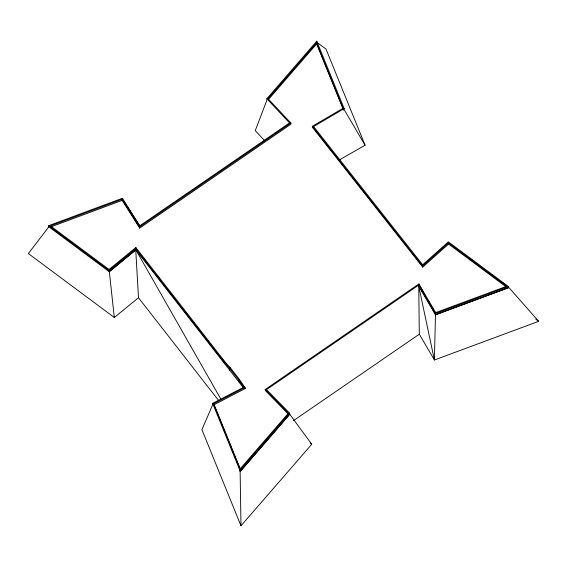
<?xml version="1.0" encoding="UTF-8"?>
<svg xmlns="http://www.w3.org/2000/svg" width="567" height="567" viewBox="0 0 567 567"><rect width="100%" height="100%" fill="white"/><g stroke="black" fill="none" stroke-linecap="round" stroke-linejoin="round"><path stroke-width="0.85" d="M435.484 314.869L434.393 360.002L538.65 321.333L508.968 287.611L435.484 314.869L418.758 286.229L418.588 285.173L266.518 389.628L289.581 413.166L289.751 414.229L311.744 444.252L240.989 525.815L201.923 429.666L212.816 404.42L212.639 403.357L244.462 386.843L244.994 387.523L245.164 388.579L213.929 404.781L240.032 469.022M264.711 140.708L255.256 130.637L267.022 99.792L266.851 98.729L316.776 41.185L316.925 42.39L326.011 49.081L365.077 145.223L339.201 160M266.851 98.729L289.546 122.919L139.766 225.808L122.422 198.259L48.705 225.68L48.882 226.736L28.35 253.555L114.307 317.485L138.483 297.71L135.676 248.778L109.055 270.558L109.225 271.621L135.846 249.841L243.321 387.665M289.751 414.229L240.132 471.652L240.989 525.815M316.478 42.844L316.648 43.907L268.198 99.757L268.028 98.693L316.478 42.844L343.063 108.283L312.311 126.328L312.488 127.391L422.691 267.121L448.582 244.037L448.405 242.974L422.521 266.058L422.691 267.121M289.787 414.193L239.983 471.595L239.898 470.44L289.581 413.166M114.307 317.485L109.339 271.777L135.846 249.841L221.144 399.593M244.462 386.843L239.657 379.748L230.159 367.579L225.992 363.156L135.839 247.545L109.041 269.467L50.484 225.914L122.025 199.3L139.482 227.027L139.659 228.09L291.041 124.095L290.871 123.039L268.028 98.693M139.482 227.027L290.871 123.039M288.568 414.279L265.356 390.585L265.179 389.522L418.893 283.932L435.669 312.623L506.657 286.3L448.405 242.974M293.479 420.643L419.311 334.197L418.758 286.229L434.393 360.002L419.311 334.197M316.776 41.185L344.169 108.609L313.615 126.547L422.649 264.796L448.369 241.861L508.436 286.533L508.606 287.597L435.421 314.735L435.25 313.679L418.588 285.173M213.929 404.781L213.759 403.725L244.994 387.523M225.992 363.156L225.191 363.575L225.361 364.631M230.159 367.579L229.359 367.99L229.72 370.216M239.657 379.748L238.856 380.159L239.217 382.399M50.654 226.97L122.196 200.357L139.659 228.09M435.25 313.679L508.436 286.533M450.822 244.37L452.239 245.426M470.681 259.133L472.098 260.189M481.312 267.043L482.73 268.099M491.242 274.428L494.077 276.54M501.171 281.813L504.715 284.45M448.582 244.037L506.118 286.831M535.808 319.221L538.65 321.333M48.705 225.68L109.055 270.558M48.812 226.765L109.339 271.777M265.179 389.522L288.397 413.215L240.195 468.774L213.759 403.725M310.532 443.018L311.744 444.252M312.311 126.328L422.521 266.058M143.614 258.354L146.874 262.535M157.194 275.768L159.908 279.248M169.682 291.785L172.942 295.96M181.624 307.101L182.716 308.498M183.8 309.887L185.969 312.672M193.574 322.425L194.658 323.814M195.75 325.21L199.003 329.392M207.692 340.533L208.784 341.922M209.868 343.318L210.952 344.708M219.642 355.849L220.726 357.245M221.81 358.635L224.532 362.122M244.079 387.19L245.164 388.579M135.676 248.778L225.191 363.575L229.359 367.99L238.856 380.159L243.661 387.261M138.483 297.71L218.465 400.295M133.082 215.63L139.737 225.978M124.499 202.284L126.406 205.247M127.362 206.735L132.607 214.893M365.077 145.223L344.382 109.977L344.169 108.609M420.388 287.256L423.039 291.785M424.364 294.053L425.25 295.563M428.34 300.85L429.219 302.36M430.544 304.621L431.43 306.13M432.309 307.647L433.195 309.157M434.52 311.418L435.399 312.927M316.648 43.907L342.9 108.524M212.639 403.357L239.898 470.44M418.893 283.932L419.063 284.988M343.191 109.19L343.361 110.246M178.272 303.402L178.442 304.465M135.839 247.545L136.009 248.608M122.422 198.259L122.592 199.315M122.025 199.3L122.196 200.357"/></g></svg>
